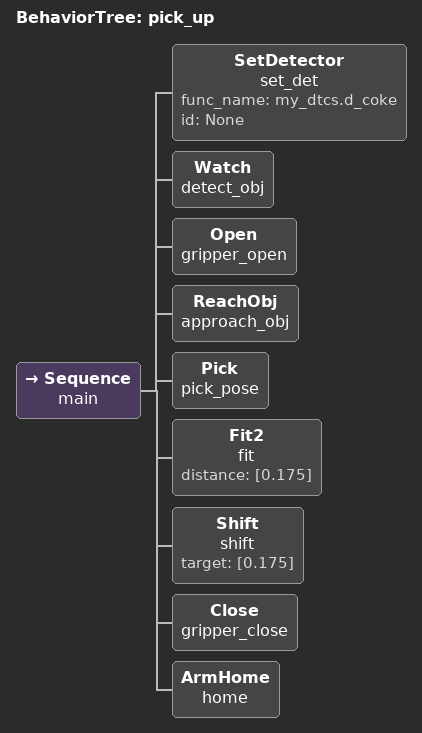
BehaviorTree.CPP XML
<root>
    <BehaviorTree ID="pick_up">
        <Sequence name="main">
            <SetDetector name="set_det" func_name="my_dtcs.d_coke" id="None" /> <!--色検出版-->
                                   <!-- func_name="検出機" -->
            <!--座標にいく-->
            <Watch name="detect_obj" />
            <Open name="gripper_open" />
            <ReachObj name="approach_obj" />
            <Pick name="pick_pose" />
            <Fit2 name="fit" distance="[0.175]" />
            <Shift name="shift" target="[0.175]"/>
            <Close name="gripper_close" />
            <ArmHome name="home"/>
        </Sequence>
    </BehaviorTree>
</root>
